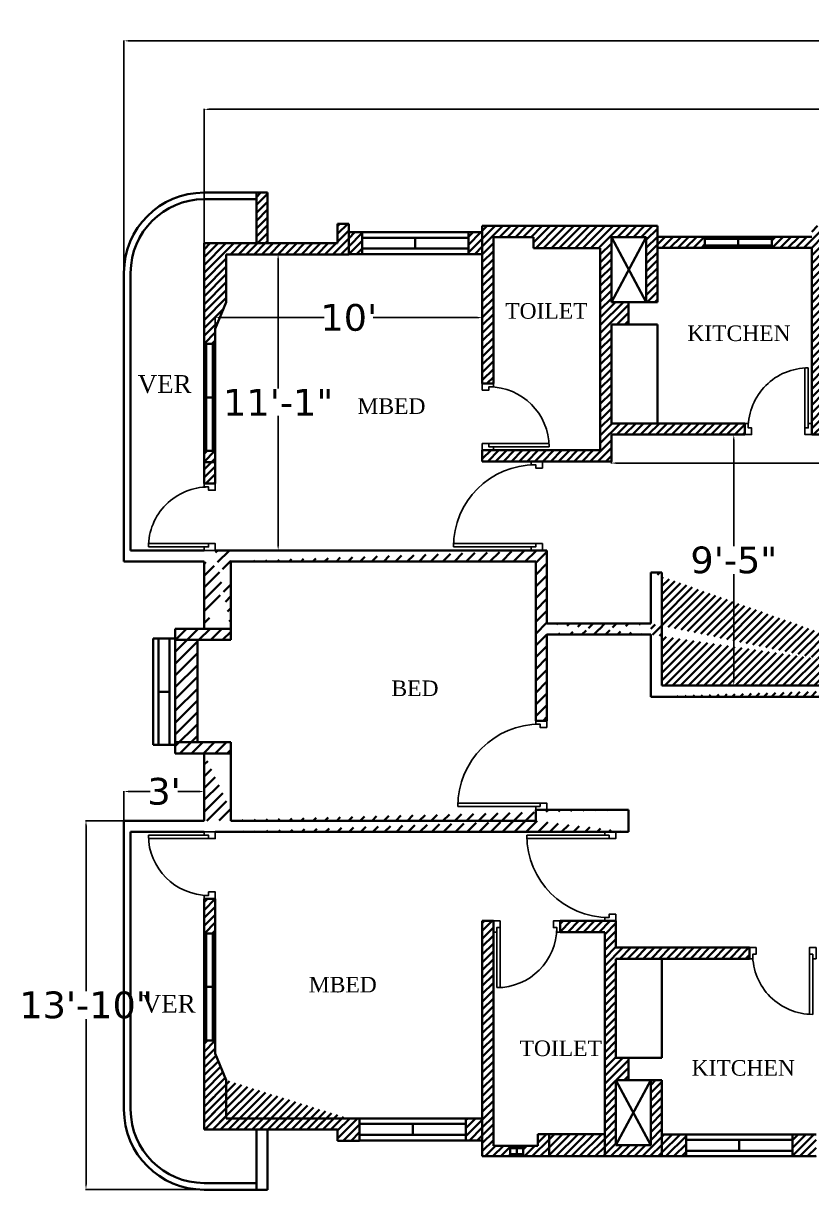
# Model space of a CAD drawing. Header units: inches. Extents: x 95 to 71413, y -8 to 51098.
# Drawn here: x 1284 to 1638, y 490 to 1014 of the extents above; entities that cross this region are included whole.
import ezdxf
from ezdxf.enums import TextEntityAlignment as Align

# ---------------------------------------------------------------- set-up
doc = ezdxf.new("R2010")
doc.units = ezdxf.units.IN
doc.header["$MEASUREMENT"] = 0
for name, color, linetype, lineweight in [('dim', 4, 'Continuous', 18), ('Hatch', 202, 'Continuous', 40), ('Text', 7, 'Continuous', 15), ('wall', 7, 'Continuous', 40), ('Window', 7, 'Continuous', 40)]:
    doc.layers.add(name, color=color, linetype=linetype, lineweight=lineweight)
doc.layers.add('door', color=114, linetype='Continuous')
doc.styles.add('SH-T2', font='times.ttf')
doc.styles.get("Standard").update_dxf_attribs({"font": 'verdana.ttf', "height": 12})
doc.dimstyles.get("Standard").update_dxf_attribs({"dimtxt": 0.18, "dimasz": 2.18, "dimexe": 0.18, "dimexo": 0.0625, "dimgap": 0.09, "dimtad": 0, "dimtih": 1, "dimtoh": 1, "dimdec": 0, "dimzin": 0, "dimdsep": 46, "dimlunit": 4, "dimtxsty": 'Standard', "dimcen": 0.09, "dimadec": 0, "dimazin": 0, "dimtfac": 1, "dimtdec": 0, "dimtofl": 0, "dimtmove": 0, "dimatfit": 3, "dimfxl": 0.18, "dimtolj": 1, "dimtzin": 0, "dimarcsym": 0})

# ---------------------------------------------------------------- blocks, each defined once
blk = doc.blocks.new('DOOR-40')
at = {"layer": 'door', "linetype": 'ByBlock'}
for p, q in [((-3, 38.5), (-40, 38.5)), ((-3, 37), (-39.97, 37))]:
    blk.add_line(p, q, dxfattribs=at)
for points in [[(0, 40), (-5, 40), (-5, 38.5), (-3, 38.5), (-3, 37), (0, 37)], [(0, 0), (-5, 0), (-5, 1.5), (-3, 1.5), (-3, 3), (0, 3)]]:
    blk.add_lwpolyline(points, close=True, dxfattribs=at)
blk.add_arc((-3, 38.5), 37, 180, 270, dxfattribs=at)
blk = doc.blocks.new('DOOR-30')
at = {"layer": 'door', "linetype": 'ByBlock'}
for p, q in [((3, 28.5), (30, 28.5)), ((3, 27), (29.96, 27))]:
    blk.add_line(p, q, dxfattribs=at)
for points in [[(0, 30), (5, 30), (5, 28.5), (3, 28.5), (3, 27), (0, 27)], [(0, 0), (5, 0), (5, 1.5), (3, 1.5), (3, 3), (0, 3)]]:
    blk.add_lwpolyline(points, close=True, dxfattribs=at)
blk.add_arc((3, 28.5), 27, 270, 0, dxfattribs=at)
blk = doc.blocks.new('*D84')
at = {"layer": 'Defpoints', "color": 0, "transparency": 16777216}
for p in [(1328.78, 1005.96), (2445.72, 935.4), (1328.78, 901.75)]:
    blk.add_point(p, dxfattribs=at)
at = {"layer": 'dim', "color": 0, "lineweight": -2, "transparency": 16777216}
for p, q in [((1328.78, 901.81), (1328.78, 1006.14)), ((1330.96, 1005.96), (1862.8, 1005.96)), ((2443.54, 1005.96), (1911.69, 1005.96)), ((2445.72, 935.46), (2445.72, 1006.14))]:
    blk.add_line(p, q, dxfattribs=at)
at = {"layer": 'dim', "color": 0, "transparency": 16777216}
for points in [[(1330.96, 1006.33), (1330.96, 1005.6), (1328.78, 1005.96)], [(2443.54, 1006.33), (2443.54, 1005.6), (2445.72, 1005.96)]]:
    blk.add_solid(points, dxfattribs=at)
at = {"layer": 'dim', "color": 0, "transparency": 16777216, "insert": (1887.25, 1005.96), "char_height": 12, "attachment_point": 5}
blk.add_mtext('\\A1;93\'-1"', dxfattribs=at)
blk = doc.blocks.new('*D87')
at = {"layer": 'Defpoints', "color": 0, "transparency": 16777216}
for p in [(2407.52, 975.19), (1364.78, 914.97), (2407.52, 881.59)]:
    blk.add_point(p, dxfattribs=at)
at = {"layer": 'dim', "color": 0, "lineweight": -2, "transparency": 16777216}
for p, q in [((1364.78, 915.04), (1364.78, 975.37)), ((1366.96, 975.19), (1856.49, 975.19)), ((2405.34, 975.19), (1915.81, 975.19)), ((2407.52, 881.65), (2407.52, 975.37))]:
    blk.add_line(p, q, dxfattribs=at)
at = {"layer": 'dim', "color": 0, "transparency": 16777216}
for points in [[(1366.96, 975.55), (1366.96, 974.82), (1364.78, 975.19)], [(2405.34, 975.55), (2405.34, 974.82), (2407.52, 975.19)]]:
    blk.add_solid(points, dxfattribs=at)
at = {"layer": 'dim', "color": 0, "transparency": 16777216, "insert": (1886.15, 975.19), "char_height": 12, "attachment_point": 5}
blk.add_mtext('\\A1;86\'-11"', dxfattribs=at)
blk = doc.blocks.new('*D91')
at = {"layer": 'Defpoints', "color": 0, "transparency": 16777216}
for p in [(1489.78, 881.56), (1369.78, 858.1), (1489.78, 858.1)]:
    blk.add_point(p, dxfattribs=at)
at = {"layer": 'dim', "color": 0, "lineweight": -2, "transparency": 16777216}
for p, q in [((1369.78, 858.16), (1369.78, 881.74)), ((1371.96, 881.56), (1418.76, 881.56)), ((1487.6, 881.56), (1440.8, 881.56)), ((1489.78, 858.16), (1489.78, 881.74))]:
    blk.add_line(p, q, dxfattribs=at)
at = {"layer": 'dim', "color": 0, "transparency": 16777216}
for points in [[(1371.96, 881.92), (1371.96, 881.19), (1369.78, 881.56)], [(1487.6, 881.92), (1487.6, 881.19), (1489.78, 881.56)]]:
    blk.add_solid(points, dxfattribs=at)
at = {"layer": 'dim', "color": 0, "transparency": 16777216, "insert": (1429.78, 881.56), "char_height": 12, "attachment_point": 5}
blk.add_mtext("\\A1;10'", dxfattribs=at)
blk = doc.blocks.new('*D92')
at = {"layer": 'Defpoints', "color": 0, "transparency": 16777216}
for p in [(1432.8, 910.08), (1398.06, 776.96), (1432.8, 776.96)]:
    blk.add_point(p, dxfattribs=at)
at = {"layer": 'dim', "color": 0, "lineweight": -2, "transparency": 16777216}
for p, q in [((1432.74, 910.08), (1397.88, 910.08)), ((1398.06, 907.9), (1398.06, 849.63)), ((1398.06, 779.14), (1398.06, 837.41)), ((1432.74, 776.96), (1397.88, 776.96))]:
    blk.add_line(p, q, dxfattribs=at)
at = {"layer": 'dim', "color": 0, "transparency": 16777216}
for points in [[(1397.69, 907.9), (1398.42, 907.9), (1398.06, 910.08)], [(1397.69, 779.14), (1398.42, 779.14), (1398.06, 776.96)]]:
    blk.add_solid(points, dxfattribs=at)
at = {"layer": 'dim', "color": 0, "transparency": 16777216, "insert": (1398.06, 843.52), "char_height": 12, "attachment_point": 5}
blk.add_mtext('\\A1;11\'-1"', dxfattribs=at)
blk = doc.blocks.new('*D99')
at = {"layer": 'Defpoints', "color": 0, "transparency": 16777216}
for p in [(1601.84, 828.96), (1601.84, 716.17), (1602.77, 716.17)]:
    blk.add_point(p, dxfattribs=at)
at = {"layer": 'dim', "color": 0, "lineweight": -2, "transparency": 16777216}
for p, q in [((1601.91, 828.96), (1602.95, 828.96)), ((1602.77, 826.78), (1602.77, 778.9)), ((1602.77, 718.35), (1602.77, 766.23)), ((1601.91, 716.17), (1602.95, 716.17))]:
    blk.add_line(p, q, dxfattribs=at)
at = {"layer": 'dim', "color": 0, "transparency": 16777216}
for points in [[(1602.41, 826.78), (1603.13, 826.78), (1602.77, 828.96)], [(1602.41, 718.35), (1603.13, 718.35), (1602.77, 716.17)]]:
    blk.add_solid(points, dxfattribs=at)
at = {"layer": 'dim', "color": 0, "transparency": 16777216, "insert": (1602.77, 772.56), "char_height": 12, "attachment_point": 5}
blk.add_mtext('\\A1;9\'-5"', dxfattribs=at)
blk = doc.blocks.new('*D100')
at = {"layer": 'Defpoints', "color": 0, "transparency": 16777216}
for p in [(1547.78, 816.96), (1836.78, 816.17), (1836.78, 816.17)]:
    blk.add_point(p, dxfattribs=at)
at = {"layer": 'dim', "color": 0, "lineweight": -2, "transparency": 16777216}
for p, q in [((1547.78, 816.89), (1547.78, 815.99)), ((1549.96, 816.17), (1668.02, 816.17)), ((1834.6, 816.17), (1716.53, 816.17)), ((1836.78, 816.23), (1836.78, 816.35))]:
    blk.add_line(p, q, dxfattribs=at)
at = {"layer": 'dim', "color": 0, "transparency": 16777216}
for points in [[(1549.96, 816.53), (1549.96, 815.81), (1547.78, 816.17)], [(1834.6, 816.53), (1834.6, 815.81), (1836.78, 816.17)]]:
    blk.add_solid(points, dxfattribs=at)
at = {"layer": 'dim', "color": 0, "transparency": 16777216, "insert": (1692.28, 816.17), "char_height": 12, "attachment_point": 5}
blk.add_mtext('\\A1;24\'-1"', dxfattribs=at)
blk = doc.blocks.new('*D104')
at = {"layer": 'Defpoints', "color": 0, "transparency": 16777216}
for p in [(1328.78, 668.55), (1328.78, 655.39), (1364.78, 655.39)]:
    blk.add_point(p, dxfattribs=at)
at = {"layer": 'dim', "color": 0, "lineweight": -2, "transparency": 16777216}
for p, q in [((1328.78, 655.45), (1328.78, 668.73)), ((1330.96, 668.55), (1340.56, 668.55)), ((1362.6, 668.55), (1353, 668.55)), ((1364.78, 655.45), (1364.78, 668.73))]:
    blk.add_line(p, q, dxfattribs=at)
at = {"layer": 'dim', "color": 0, "transparency": 16777216}
for points in [[(1330.96, 668.92), (1330.96, 668.19), (1328.78, 668.55)], [(1362.6, 668.92), (1362.6, 668.19), (1364.78, 668.55)]]:
    blk.add_solid(points, dxfattribs=at)
at = {"layer": 'dim', "color": 0, "transparency": 16777216, "insert": (1346.78, 668.55), "char_height": 12, "attachment_point": 5}
blk.add_mtext("\\A1;3'", dxfattribs=at)
blk = doc.blocks.new('*D105')
at = {"layer": 'Defpoints', "color": 0, "transparency": 16777216}
for p in [(1328.53, 655.39), (1311.73, 489.71), (1361.8, 489.71)]:
    blk.add_point(p, dxfattribs=at)
at = {"layer": 'dim', "color": 0, "lineweight": -2, "transparency": 16777216}
for p, q in [((1328.46, 655.39), (1311.55, 655.39)), ((1311.73, 653.21), (1311.73, 578.89)), ((1311.73, 491.89), (1311.73, 566.21)), ((1361.74, 489.71), (1311.55, 489.71))]:
    blk.add_line(p, q, dxfattribs=at)
at = {"layer": 'dim', "color": 0, "transparency": 16777216}
for points in [[(1311.36, 653.21), (1312.09, 653.21), (1311.73, 655.39)], [(1311.36, 491.89), (1312.09, 491.89), (1311.73, 489.71)]]:
    blk.add_solid(points, dxfattribs=at)
at = {"layer": 'dim', "color": 0, "transparency": 16777216, "insert": (1311.73, 572.55), "char_height": 12, "attachment_point": 5}
blk.add_mtext('\\A1;13\'-10"', dxfattribs=at)

msp = doc.modelspace()

# ---------------------------------------------------------------- hatches: boundary and pattern name
at = {"layer": 'Hatch'}
h = msp.add_hatch(dxfattribs=at)
h.set_pattern_fill('LINE', color=256, scale=20, angle=45, style=0)
h.paths.add_polyline_path([(1393.28, 937.75), (1388.28, 937.75), (1388.28, 914.97), (1393.28, 914.97)])
h.paths.add_polyline_path([(1435.8, 919.93), (1429.78, 919.93), (1429.78, 914.97), (1429.78, 910.08), (1435.82, 910.08), (1435.82, 912.56)])
h.paths.add_polyline_path([(1489.78, 919.93), (1483.57, 919.93), (1483.57, 910.08), (1489.78, 910.08)])
h = msp.add_hatch(dxfattribs=at)
h.set_pattern_fill('LINE', color=256, scale=20, angle=45, style=0)
h.paths.add_polyline_path([(1374.78, 909.97), (1429.78, 909.97), (1429.78, 914.97), (1429.78, 923.75), (1424.78, 923.75), (1424.78, 914.97), (1364.78, 914.97), (1364.78, 888.53), (1364.78, 876.53), (1364.78, 869.79), (1369.52, 869.79), (1369.78, 869.79), (1369.78, 876.53), (1374.78, 888.53)])
h = msp.add_hatch(dxfattribs=at)
h.set_pattern_fill('LINE', color=256, scale=20, angle=45, style=0)
h.paths.add_polyline_path([(1547.78, 917.75), (1563.46, 917.75), (1563.46, 888.53), (1568.46, 888.53), (1568.46, 922.75), (1542.78, 922.75), (1542.78, 821.96), (1489.78, 821.96), (1489.78, 816.96), (1547.78, 816.96), (1547.78, 828.96), (1607.78, 828.96), (1607.78, 833.96), (1547.78, 833.96), (1547.78, 878.53), (1555.46, 878.53), (1555.46, 888.53), (1547.78, 888.53)])
h = msp.add_hatch(dxfattribs=at)
h.set_pattern_fill('LINE', color=256, scale=20, angle=45, style=0)
h.paths.add_polyline_path([(1494.78, 917.75), (1512.78, 917.75), (1512.78, 912.75), (1517.78, 912.75), (1517.78, 922.75), (1489.78, 922.75), (1489.78, 851.96), (1494.78, 851.96)])
h.paths.add_polyline_path([(1542.78, 922.75), (1517.78, 922.75), (1517.78, 912.75), (1542.78, 912.75)])
h = msp.add_hatch(dxfattribs=at)
h.set_pattern_fill('LINE', color=256, scale=20, angle=45, style=0)
h.paths.add_polyline_path([(1642.78, 922.75), (1637.78, 922.75), (1637.78, 828.96), (1642.78, 828.96)])
h = msp.add_hatch(dxfattribs=at)
h.set_pattern_fill('LINE', color=256, scale=20, angle=45, style=0)
h.paths.add_polyline_path([(1589.81, 917.94), (1568.46, 917.94), (1568.46, 912.94), (1589.81, 912.94), (1589.81, 913.94)])
h = msp.add_hatch(dxfattribs=at)
h.set_pattern_fill('LINE', color=256, scale=20, angle=45, style=0)
h.paths.add_polyline_path([(1637.78, 917.94), (1619.81, 917.94), (1619.81, 912.94), (1637.78, 912.94), (1637.78, 912.99)])
h = msp.add_hatch(dxfattribs=at)
h.set_pattern_fill('LINE', color=256, scale=20, angle=45, style=0)
h.paths.add_polyline_path([(1369.78, 816.53), (1364.78, 816.53), (1364.78, 806.96), (1369.78, 806.96)])
h.paths.add_polyline_path([(1369.78, 821.66), (1368.77, 821.66), (1364.78, 821.66), (1364.78, 816.53), (1369.78, 816.53)])
h = msp.add_hatch(dxfattribs=at)
h.set_pattern_fill('LINE', color=256, scale=20, angle=45, style=0)
edge = h.paths.add_edge_path()
edge.add_line((1570.46, 766.96), (1565.46, 766.96))
edge.add_line((1723.13, 711.17), (1723.13, 716.17))
edge.add_line((1565.46, 739.06), (1565.46, 711.17))
edge.add_line((1565.46, 766.96), (1565.46, 744.06))
edge.add_line((1570.46, 766.96), (1570.46, 716.17))
edge.add_line((1570.46, 716.17), (1723.13, 716.17))
edge.add_line((1565.46, 711.17), (1723.13, 711.17))
h.paths.add_polyline_path([(1648.15, 771.31), (1688.47, 771.31), (1688.47, 782.05), (1648.15, 782.05)], flags=9)
h = msp.add_hatch(dxfattribs=at)
h.set_pattern_fill('LINE', color=256, scale=30, angle=45, style=0)
edge = h.paths.add_edge_path()
edge.add_line((1364.78, 766.96), (1364.78, 741.67))
edge.add_line((1376.78, 766.96), (1376.78, 741.67))
edge.add_line((1364.78, 766.96), (1364.78, 771.96))
edge.add_line((1376.78, 766.96), (1376.78, 771.96))
edge.add_line((1376.78, 776.96), (1369.78, 776.96))
h = msp.add_hatch(dxfattribs=at)
h.set_pattern_fill('LINE', color=256, scale=30, angle=45, style=0)
edge = h.paths.add_edge_path()
edge.add_line((1376.78, 776.96), (1518.78, 776.96))
edge.add_line((1376.78, 771.96), (1513.78, 771.96))
edge.add_line((1513.78, 700.39), (1513.78, 771.96))
edge.add_line((1518.78, 700.39), (1518.78, 739.06))
edge.add_line((1518.78, 744.06), (1518.78, 776.96))
h = msp.add_hatch(dxfattribs=at)
h.set_pattern_fill('LINE', color=256, scale=30, angle=45, style=0)
h.paths.add_polyline_path([(1376.78, 741.67), (1351.78, 741.67), (1351.78, 736.67), (1376.78, 736.67)])
h.paths.add_polyline_path([(1351.78, 690.67), (1351.78, 685.67), (1376.78, 685.67), (1376.78, 690.67)])
edge = h.paths.add_edge_path()
edge.add_line((1351.78, 690.67), (1351.78, 736.67))
edge.add_line((1361.78, 736.67), (1361.78, 690.67))
h = msp.add_hatch(dxfattribs=at)
h.set_pattern_fill('LINE', color=256, scale=30, angle=45, style=0)
edge = h.paths.add_edge_path()
edge.add_line((1565.46, 744.06), (1518.78, 744.06))
edge.add_line((1565.46, 739.06), (1518.78, 739.06))
h = msp.add_hatch(dxfattribs=at)
h.set_pattern_fill('LINE', color=256, scale=30, angle=45, style=0)
edge = h.paths.add_edge_path()
edge.add_line((1364.78, 660.39), (1364.78, 685.67))
edge.add_line((1376.78, 660.39), (1376.78, 685.67))
edge.add_line((1364.78, 655.39), (1364.78, 660.39))
edge.add_line((1376.78, 655.39), (1376.78, 660.39))
edge.add_line((1376.78, 655.39), (1513.78, 655.39))
edge.add_line((1376.78, 650.39), (1369.78, 650.39))
edge.add_line((1376.78, 650.39), (1555.46, 650.39))
edge.add_line((1555.46, 660.39), (1513.78, 660.39))
edge.add_line((1513.78, 660.39), (1513.78, 655.39))
edge.add_line((1555.46, 650.39), (1555.46, 660.39))
h = msp.add_hatch(dxfattribs=at)
h.set_pattern_fill('LINE', color=256, scale=20, angle=45, style=0)
h.paths.add_polyline_path([(1544.78, 514.59), (1519.78, 514.59), (1519.78, 504.59), (1544.78, 504.59)])
h.paths.add_polyline_path([(1374.78, 538.81), (1369.78, 550.81), (1369.78, 556.66), (1368.78, 556.66), (1364.78, 556.66), (1364.78, 550.81), (1364.78, 538.81), (1364.78, 516.59), (1424.78, 516.59), (1424.78, 511.59), (1429.78, 511.59), (1434.67, 511.6), (1434.67, 511.7), (1434.66, 521.55), (1429.78, 521.59), (1374.78, 521.59)])
h.paths.add_polyline_path([(1369.78, 620.39), (1364.78, 620.39), (1364.78, 610.81), (1369.78, 610.81)])
h.paths.add_polyline_path([(1369.78, 610.81), (1364.78, 610.81), (1364.78, 604.79), (1369.53, 604.79), (1369.78, 604.79)])
h = msp.add_hatch(dxfattribs=at)
h.set_pattern_fill('LINE', color=256, scale=20, angle=45, style=0)
h.paths.add_polyline_path([(1494.78, 610.39), (1489.78, 610.39), (1489.78, 504.59), (1502.36, 504.59), (1502.36, 505.59), (1502.36, 509.31), (1494.78, 509.31), (1494.78, 509.59)])
h.paths.add_polyline_path([(1519.78, 514.59), (1514.78, 514.59), (1514.78, 509.59), (1514.78, 509.31), (1508.16, 509.31), (1508.16, 504.59), (1519.78, 504.59)])
h = msp.add_hatch(dxfattribs=at)
h.set_pattern_fill('LINE', color=256, scale=20, angle=45, style=0)
h.paths.add_polyline_path([(1549.78, 593.39), (1609.78, 593.39), (1609.78, 598.39), (1549.78, 598.39), (1549.78, 610.39), (1544.78, 610.39), (1524.78, 610.39), (1524.78, 605.39), (1544.78, 605.39), (1544.78, 504.59), (1570.46, 504.59), (1570.46, 538.81), (1565.46, 538.81), (1565.46, 509.59), (1549.78, 509.59), (1549.78, 538.81), (1555.46, 538.81), (1555.46, 548.81), (1549.78, 548.81)])
h = msp.add_hatch(dxfattribs=at)
h.set_pattern_fill('LINE', color=256, scale=20, angle=45, style=0)
edge = h.paths.add_edge_path()
edge.add_line((1424.78, 511.59), (1429.78, 511.59))
edge.add_line((1424.78, 511.59), (1424.78, 516.59))
edge.add_line((1429.78, 511.59), (1429.78, 521.59))
edge.add_line((1374.78, 538.81), (1374.78, 521.59))
edge.add_line((1364.78, 538.81), (1364.78, 516.59))
edge.add_line((1424.78, 516.59), (1364.78, 516.59))
edge.add_line((1429.78, 521.59), (1374.78, 521.59))
h = msp.add_hatch(dxfattribs=at)
h.set_pattern_fill('LINE', color=256, scale=20, angle=45, style=0)
h.paths.add_polyline_path([(1489.78, 521.55), (1482.43, 521.55), (1482.43, 511.7), (1489.78, 511.7)])
h.paths.add_polyline_path([(1434.66, 521.55), (1429.78, 521.59), (1429.78, 511.59), (1434.67, 511.6), (1434.67, 511.7)])
h = msp.add_hatch(dxfattribs=at)
h.set_pattern_fill('LINE', color=256, scale=20, angle=45, style=0)
h.paths.add_polyline_path([(1581.35, 512), (1581.34, 514.44), (1570.46, 514.44), (1570.46, 504.59), (1581.36, 504.59), (1581.35, 507.07)])
h = msp.add_hatch(dxfattribs=at)
h.set_pattern_fill('LINE', color=256, scale=20, angle=45, style=0)
h.paths.add_polyline_path([(1680.51, 509.31), (1674.78, 509.31), (1674.78, 509.59), (1674.78, 514.59), (1669.78, 514.59), (1669.78, 504.59), (1680.51, 504.59), (1680.51, 505.59)])
h.paths.add_polyline_path([(1639.78, 514.44), (1629.11, 514.44), (1629.11, 504.59), (1639.78, 504.59)])

# ---------------------------------------------------------------- linework, layer by layer
msp.add_line((1555.46, 548.81), (1555.46, 538.81), dxfattribs=at)
at = {"layer": 'wall', "color": 1}
for p, q in [((1364.78, 937.75), (1388.28, 937.75)), ((1364.78, 934.75), (1388.28, 934.75)), ((1328.78, 771.96), (1328.78, 901.75)), ((1331.78, 776.96), (1331.78, 901.75)), ((1364.78, 776.96), (1331.78, 776.96)), ((1364.78, 771.96), (1328.78, 771.96)), ((1364.78, 655.39), (1328.78, 655.39)), ((1328.78, 655.39), (1328.78, 525.59)), ((1364.78, 650.39), (1331.78, 650.39)), ((1331.78, 650.39), (1331.78, 525.59)), ((1388.28, 516.59), (1388.28, 489.59)), ((1393.28, 516.59), (1393.28, 489.59)), ((1364.78, 492.59), (1388.28, 492.59)), ((1364.78, 489.59), (1388.28, 489.59)), ((1393.28, 489.59), (1388.28, 489.59))]:
    msp.add_line(p, q, dxfattribs=at)
at = {"layer": 'wall'}
for p, q in [((1388.28, 914.97), (1388.28, 937.75)), ((1393.28, 937.75), (1388.28, 937.75)), ((1393.28, 914.97), (1393.28, 937.75)), ((1424.78, 914.97), (1424.78, 923.75)), ((1429.78, 923.75), (1424.78, 923.75)), ((1429.78, 914.97), (1429.78, 923.75)), ((1489.78, 922.75), (1489.78, 851.96)), ((1517.78, 922.75), (1489.78, 922.75)), ((1542.78, 922.75), (1517.78, 922.75)), ((1568.46, 922.75), (1542.78, 922.75)), ((1568.46, 888.53), (1568.46, 922.75)), ((1435.8, 919.93), (1429.78, 919.93)), ((1483.57, 919.93), (1489.78, 919.93)), ((1494.78, 917.75), (1494.78, 851.96)), ((1512.78, 917.75), (1494.78, 917.75)), ((1512.78, 912.75), (1512.78, 917.75)), ((1547.78, 917.75), (1547.78, 888.53)), ((1547.78, 917.75), (1563.46, 917.75)), ((1563.46, 888.53), (1547.78, 917.75)), ((1563.46, 917.75), (1547.78, 888.53)), ((1563.46, 888.53), (1563.46, 917.75)), ((1424.78, 914.97), (1364.78, 914.97)), ((1364.78, 888.53), (1364.78, 914.97)), ((1429.78, 909.97), (1429.78, 914.97)), ((1517.78, 912.75), (1512.78, 912.75)), ((1517.78, 912.75), (1542.78, 912.75)), ((1542.78, 912.75), (1542.78, 821.96)), ((1637.78, 828.96), (1637.78, 912.99)), ((1429.78, 909.97), (1374.78, 909.97)), ((1374.78, 888.53), (1374.78, 909.97)), ((1555.46, 888.53), (1547.78, 888.53)), ((1364.78, 876.53), (1364.78, 816.53)), ((1369.78, 876.53), (1369.78, 816.53)), ((1547.78, 878.53), (1547.78, 833.96)), ((1555.46, 878.53), (1547.78, 878.53)), ((1568.46, 878.53), (1555.46, 878.53)), ((1568.46, 878.53), (1568.46, 833.96)), ((1489.78, 851.96), (1494.78, 851.96)), ((1547.78, 833.96), (1607.78, 833.96)), ((1607.78, 828.96), (1607.78, 833.96)), ((1547.78, 828.96), (1607.78, 828.96)), ((1547.78, 828.96), (1547.78, 816.96)), ((1637.78, 828.96), (1642.78, 828.96)), ((1489.78, 821.96), (1542.78, 821.96)), ((1489.78, 816.96), (1489.78, 821.96)), ((1364.78, 816.53), (1369.78, 816.53)), ((1364.78, 806.96), (1364.78, 816.53)), ((1369.78, 816.53), (1369.78, 806.96)), ((1489.78, 816.96), (1547.78, 816.96)), ((1364.78, 806.96), (1369.78, 806.96)), ((1376.78, 776.96), (1518.78, 776.96)), ((1518.78, 744.06), (1518.78, 776.96)), ((1376.78, 771.96), (1513.78, 771.96)), ((1513.78, 700.39), (1513.78, 771.96)), ((1364.78, 766.96), (1364.78, 741.67)), ((1376.78, 766.96), (1376.78, 741.67)), ((1565.46, 766.96), (1565.46, 744.06)), ((1570.46, 766.96), (1570.46, 716.17)), ((1376.78, 741.67), (1351.78, 741.67)), ((1351.78, 741.67), (1351.78, 736.67)), ((1376.78, 741.67), (1376.78, 736.67)), ((1565.46, 744.06), (1518.78, 744.06)), ((1376.78, 736.67), (1351.78, 736.67)), ((1351.78, 690.67), (1351.78, 736.67)), ((1361.78, 736.67), (1361.78, 690.67)), ((1518.78, 700.39), (1518.78, 739.06)), ((1565.46, 739.06), (1518.78, 739.06)), ((1565.46, 739.06), (1565.46, 711.17)), ((1570.46, 716.17), (1723.13, 716.17)), ((1565.46, 711.17), (1723.13, 711.17)), ((1513.78, 700.39), (1518.78, 700.39)), ((1351.78, 690.67), (1351.78, 685.67)), ((1376.78, 690.67), (1351.78, 690.67)), ((1376.78, 690.67), (1376.78, 685.67)), ((1376.78, 685.67), (1351.78, 685.67)), ((1364.78, 660.39), (1364.78, 685.67)), ((1376.78, 660.39), (1376.78, 685.67)), ((1376.78, 655.39), (1513.78, 655.39)), ((1555.46, 660.39), (1513.78, 660.39)), ((1513.78, 660.39), (1513.78, 655.39)), ((1376.78, 650.39), (1555.46, 650.39)), ((1364.78, 620.39), (1369.78, 620.39)), ((1364.78, 620.39), (1364.78, 610.81)), ((1369.78, 610.81), (1369.78, 620.39)), ((1489.78, 610.39), (1494.78, 610.39)), ((1489.78, 504.59), (1489.78, 610.39)), ((1494.78, 509.59), (1494.78, 610.39)), ((1524.78, 610.39), (1549.78, 610.39)), ((1524.78, 605.39), (1524.78, 610.39)), ((1549.78, 598.39), (1549.78, 610.39)), ((1524.78, 605.39), (1544.78, 605.39)), ((1544.78, 504.59), (1544.78, 605.39)), ((1549.78, 598.39), (1609.78, 598.39)), ((1609.78, 598.39), (1609.78, 593.39)), ((1549.78, 593.39), (1609.78, 593.39)), ((1549.78, 548.81), (1549.78, 593.39)), ((1570.46, 548.81), (1570.46, 593.39)), ((1555.46, 548.81), (1549.78, 548.81)), ((1570.46, 548.81), (1555.46, 548.81)), ((1364.78, 538.81), (1364.78, 516.59)), ((1374.78, 538.81), (1374.78, 521.59)), ((1549.78, 509.59), (1549.78, 538.81)), ((1555.46, 538.81), (1549.78, 538.81)), ((1565.46, 509.59), (1549.78, 538.81)), ((1565.46, 538.81), (1549.78, 509.59)), ((1565.46, 538.81), (1565.46, 509.59)), ((1570.46, 538.81), (1570.46, 504.59)), ((1429.78, 521.59), (1374.78, 521.59)), ((1424.78, 516.59), (1364.78, 516.59)), ((1424.78, 511.59), (1424.78, 516.59)), ((1514.78, 514.59), (1514.78, 509.59)), ((1519.78, 514.59), (1514.78, 514.59)), ((1519.78, 514.59), (1519.78, 504.59)), ((1519.78, 514.59), (1544.78, 514.59)), ((1424.78, 511.59), (1429.78, 511.59)), ((1549.78, 509.59), (1565.46, 509.59)), ((1519.78, 504.59), (1489.78, 504.59)), ((1544.78, 504.59), (1519.78, 504.59)), ((1570.46, 504.59), (1544.78, 504.59))]:
    msp.add_line(p, q, dxfattribs=at)
at = {"layer": 'wall', "color": 0}
for p, q in [((1364.78, 876.53), (1364.78, 888.53)), ((1369.78, 876.53), (1374.78, 888.53)), ((1555.46, 878.53), (1555.46, 888.53)), ((1568.46, 888.53), (1555.46, 888.53)), ((1376.78, 776.96), (1369.78, 776.96)), ((1364.78, 766.96), (1364.78, 771.96)), ((1376.78, 766.96), (1376.78, 771.96)), ((1570.46, 766.96), (1565.46, 766.96)), ((1364.78, 655.39), (1364.78, 660.39)), ((1376.78, 655.39), (1376.78, 660.39)), ((1555.46, 650.39), (1555.46, 660.39)), ((1376.78, 650.39), (1369.78, 650.39)), ((1364.78, 538.81), (1364.78, 550.81)), ((1374.78, 538.81), (1369.78, 550.81)), ((1565.46, 538.81), (1555.46, 538.81)), ((1570.46, 538.81), (1565.46, 538.81)), ((1494.78, 509.31), (1494.78, 509.59)), ((1502.36, 509.31), (1494.78, 509.31)), ((1508.16, 509.31), (1514.78, 509.31)), ((1514.78, 509.31), (1514.78, 509.59))]:
    msp.add_line(p, q, dxfattribs=at)
at = {"layer": 'wall', "color": 1}
for centre, radius, start, end in [((1364.78, 901.75), 36, 90, 180), ((1364.78, 901.75), 33, 90, 180), ((1364.78, 525.59), 36, 180, 270), ((1364.78, 525.59), 33, 180, 270)]:
    msp.add_arc(centre, radius, start, end, dxfattribs=at)
at = {"layer": 'Window', "color": 2}
for p, q in [((1435.8, 919.93), (1483.57, 919.93)), ((1435.82, 910.08), (1435.8, 919.93)), ((1435.8, 919.93), (1435.81, 917.49)), ((1435.81, 917.49), (1483.57, 917.49)), ((1459.69, 917.49), (1459.69, 912.56)), ((1483.57, 919.93), (1483.57, 910.08)), ((1589.81, 917.94), (1619.81, 917.94)), ((1589.81, 912.94), (1589.81, 917.94)), ((1589.81, 917.94), (1589.81, 916.94)), ((1619.81, 917.94), (1619.81, 912.94)), ((1435.82, 910.08), (1435.82, 912.56)), ((1435.82, 912.56), (1483.57, 912.56)), ((1589.81, 916.94), (1619.81, 916.94)), ((1589.81, 912.94), (1589.81, 913.94)), ((1589.81, 913.94), (1619.81, 913.94)), ((1619.81, 912.94), (1589.81, 912.94)), ((1604.81, 916.94), (1604.81, 913.94)), ((1483.57, 910.08), (1435.82, 910.08)), ((1364.77, 821.66), (1364.77, 869.79)), ((1364.77, 869.79), (1369.52, 869.79)), ((1365.77, 821.66), (1365.77, 869.79)), ((1368.77, 821.66), (1368.77, 869.79)), ((1369.77, 869.79), (1369.52, 869.79)), ((1369.77, 821.66), (1369.77, 869.79)), ((1365.77, 845.73), (1368.77, 845.73)), ((1364.77, 821.66), (1369.77, 821.66)), ((1364.77, 821.66), (1365.77, 821.66)), ((1369.77, 821.66), (1368.77, 821.66)), ((1341.88, 737.29), (1351.73, 737.3)), ((1341.88, 689.54), (1341.88, 737.29)), ((1341.88, 737.29), (1344.36, 737.29)), ((1344.36, 737.29), (1344.36, 689.54)), ((1351.73, 737.3), (1349.29, 737.3)), ((1349.29, 737.3), (1349.29, 689.54)), ((1351.73, 737.3), (1351.73, 689.54)), ((1349.29, 713.42), (1344.36, 713.42)), ((1351.73, 689.54), (1341.88, 689.54)), ((1364.78, 556.66), (1364.78, 604.79)), ((1364.78, 604.79), (1369.53, 604.79)), ((1365.78, 556.66), (1365.78, 604.79)), ((1368.78, 556.66), (1368.78, 604.79)), ((1369.78, 604.79), (1369.53, 604.79)), ((1369.78, 556.66), (1369.78, 604.79)), ((1365.78, 580.72), (1368.78, 580.72)), ((1364.78, 556.66), (1369.78, 556.66)), ((1364.78, 556.66), (1365.78, 556.66)), ((1369.78, 556.66), (1368.78, 556.66)), ((1434.66, 521.55), (1482.43, 521.55)), ((1434.67, 511.7), (1434.66, 521.55)), ((1434.66, 521.55), (1434.66, 519.11)), ((1434.66, 519.11), (1482.43, 519.11)), ((1458.54, 519.11), (1458.54, 514.18)), ((1482.43, 521.55), (1482.43, 511.7)), ((1434.67, 511.7), (1434.67, 514.18)), ((1434.67, 514.18), (1482.43, 514.18)), ((1581.34, 514.44), (1629.11, 514.44)), ((1581.34, 514.44), (1581.35, 512)), ((1629.11, 514.44), (1629.11, 504.59)), ((1482.43, 511.7), (1434.67, 511.7)), ((1502.36, 504.59), (1502.36, 509.31)), ((1502.57, 509.31), (1502.36, 509.31)), ((1502.36, 509.31), (1502.36, 508.31)), ((1502.57, 509.31), (1508.16, 509.31)), ((1508.16, 509.31), (1508.16, 504.59)), ((1581.35, 512), (1629.11, 512)), ((1581.35, 507.07), (1581.35, 512)), ((1605.23, 512), (1605.23, 507.07)), ((1502.36, 508.31), (1508.16, 508.31)), ((1502.36, 504.59), (1502.36, 505.59)), ((1502.36, 505.59), (1508.16, 505.59)), ((1508.16, 504.59), (1502.36, 504.59)), ((1505.26, 508.31), (1505.26, 505.59)), ((1581.36, 504.59), (1581.35, 507.07)), ((1581.35, 507.07), (1629.11, 507.07)), ((1629.11, 504.59), (1581.36, 504.59))]:
    msp.add_line(p, q, dxfattribs=at)
at = {"layer": 'Window'}
for p, q in [((1589.81, 917.94), (1568.46, 917.94)), ((1619.81, 917.94), (1637.78, 917.94)), ((1589.81, 912.94), (1568.46, 912.94)), ((1619.81, 912.94), (1637.78, 912.94)), ((1435.82, 910.08), (1429.78, 910.08)), ((1483.57, 910.08), (1489.78, 910.08)), ((1364.78, 610.81), (1364.78, 604.79)), ((1369.78, 610.81), (1369.78, 604.79)), ((1364.78, 556.66), (1364.78, 550.81)), ((1369.78, 556.66), (1369.78, 550.81)), ((1429.78, 521.59), (1434.66, 521.55)), ((1482.43, 521.55), (1489.78, 521.55)), ((1581.34, 514.44), (1570.46, 514.44)), ((1629.11, 514.44), (1639.78, 514.44)), ((1429.78, 511.59), (1434.67, 511.6)), ((1434.67, 511.7), (1434.67, 511.6)), ((1482.43, 511.7), (1489.78, 511.7)), ((1581.36, 504.59), (1570.46, 504.59)), ((1639.78, 504.59), (1629.11, 504.59))]:
    msp.add_line(p, q, dxfattribs=at)

# ---------------------------------------------------------------- block references
at = {"layer": 'door', "linetype": 'ByBlock', "xscale": -1}
for name, p, rotation in [('DOOR-30', (1607.78, 828.96), 270), ('DOOR-30', (1489.78, 851.96), 180), ('DOOR-40', (1516.78, 816.96), 180), ('DOOR-40', (1518.78, 700.39), 180), ('DOOR-30', (1524.78, 610.39), 90)]:
    msp.add_blockref(name, p, dxfattribs=dict(at, rotation=rotation))
at = {"layer": 'door', "linetype": 'ByBlock'}
for p, rotation in [((1369.78, 806.96), 180), ((1609.78, 598.39), 270)]:
    msp.add_blockref('DOOR-30', p, dxfattribs=dict(at, rotation=rotation))
at = {"layer": 'door', "linetype": 'ByBlock', "xscale": -1}
msp.add_blockref('DOOR-30', (1369.78, 620.39), dxfattribs=at)
at = {"layer": 'door', "linetype": 'ByBlock'}
msp.add_blockref('DOOR-40', (1549.78, 610.39), dxfattribs=at)

# ---------------------------------------------------------------- texts
at = {"layer": 'Text', "style": 'SH-T2'}
for s, height, p in [('TOILET', 7, (1518.57, 884.57)), ('KITCHEN', 7, (1605.1, 874.54)), ('VER', 8, (1347.05, 851.72)), ('MBED', 7, (1448.99, 841.78)), ('BED', 7, (1459.55, 714.96)), ('MBED', 7, (1427.11, 581.74)), ('VER', 8, (1348.9, 573.14)), ('TOILET', 7, (1525.03, 553.14)), ('KITCHEN', 7, (1607.03, 544.33))]:
    msp.add_text(s, height=height, dxfattribs=at).set_placement(p, align=Align.MIDDLE_CENTER)

# ---------------------------------------------------------------- dimensions: what is measured, and where the dimension line sits
at = {"layer": 'dim'}
for base, p1, p2, picture, middle in [((1328.78, 1005.96), (2445.72, 935.4), (1328.78, 901.75), '*D84', (1887.25, 1005.96)), ((2407.52, 975.19), (1364.78, 914.97), (2407.52, 881.59), '*D87', (1886.15, 975.19)), ((1836.78, 816.17), (1547.78, 816.96), (1836.78, 816.17), '*D100', (1692.28, 816.17)), ((1328.78, 668.55), (1364.78, 655.39), (1328.78, 655.39), '*D104', (1346.78, 668.55))]:
    dim = msp.add_linear_dim(base=base, p1=p1, p2=p2, dimstyle='Standard', dxfattribs=at)
    dim.commit()
    dim.dimension.update_dxf_attribs({"geometry": picture, "text_midpoint": middle})
for base, p1, p2, picture, middle in [((1398.06, 776.96), (1432.8, 910.08), (1432.8, 776.96), '*D92', (1398.06, 843.52)), ((1602.77, 716.17), (1601.84, 828.96), (1601.84, 716.17), '*D99', (1602.77, 772.56)), ((1311.73, 489.71), (1328.53, 655.39), (1361.8, 489.71), '*D105', (1311.73, 572.55))]:
    dim = msp.add_linear_dim(base=base, p1=p1, p2=p2, angle=90, dimstyle='Standard', dxfattribs=at)
    dim.commit()
    dim.dimension.update_dxf_attribs({"geometry": picture, "text_midpoint": middle})
dim = msp.add_linear_dim(base=(1489.78, 881.56), p1=(1369.78, 858.1), p2=(1489.78, 858.1), dimstyle='Standard', dxfattribs=at)
dim.commit()
dim.dimension.update_dxf_attribs({"geometry": '*D91', "text_midpoint": (1429.78, 881.56), "dimtype": 160})

doc.saveas('drawing.dxf')
